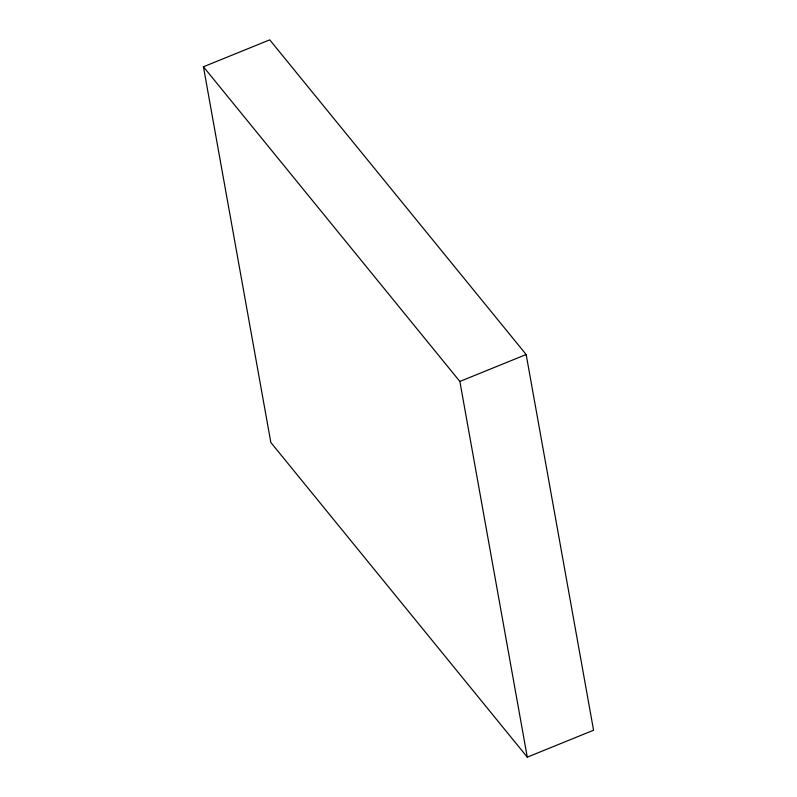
<?xml version="1.0" encoding="UTF-8"?>
<svg xmlns="http://www.w3.org/2000/svg" width="797" height="797" viewBox="0 0 797 797"><rect width="100%" height="100%" fill="white"/><g stroke="black" fill="none" stroke-linecap="round" stroke-linejoin="round"><path stroke-width="1.2" d="M203.434 66.769L269.725 39.85L526.159 354.526L593.566 730.231L527.275 757.15L270.841 442.474L203.434 66.769L459.869 381.444L527.275 757.15M459.869 381.444L526.159 354.526"/></g></svg>
